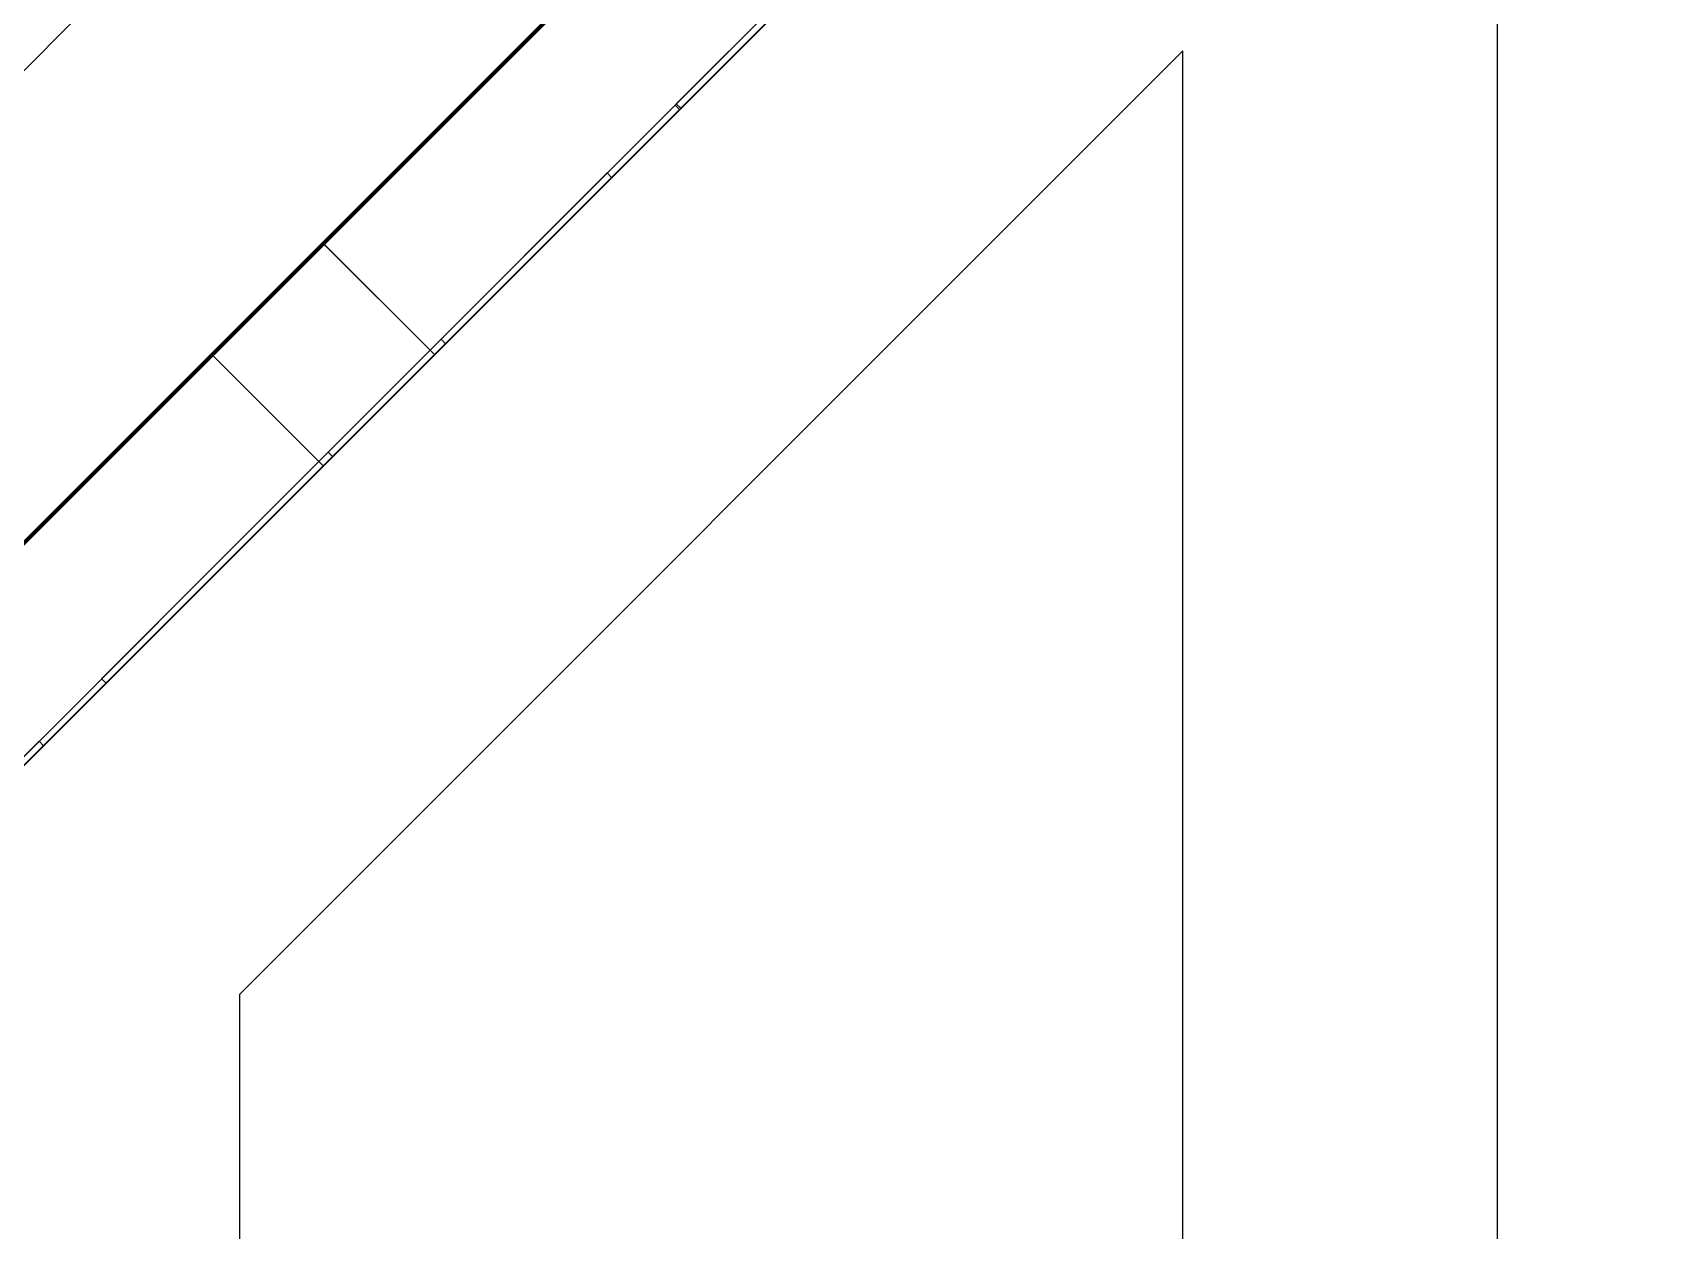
# Model space of a CAD drawing. Header units: millimetres. Extents: x -920231 to -841213, y -17301 to 22361.
# Drawn here: x -878880 to -878363, y -5268 to -4887 of the extents above; entities that cross this region are included whole.
import ezdxf
from ezdxf.xclip import XClip

# ---------------------------------------------------------------- set-up
doc = ezdxf.new("R2010")
doc.units = ezdxf.units.MM
doc.header["$XCLIPFRAME"] = 0
doc.layers.add('000 - WIPEOUT', color=250, linetype='Continuous')
doc.layers.add('A11_ALU.SOLID SHEET', color=2, linetype='Continuous')
for name, color, linetype, lineweight in [('A-GLAZ-CURT', 2, 'Continuous', 9), ('A-WALL', 5, 'Continuous', 35), ('A-WALL-FNSH', 2, 'Continuous', 35), ('A-WALL-PATT', 1, 'Continuous', 35)]:
    doc.layers.add(name, color=color, linetype=linetype, lineweight=lineweight)
pattern_1 = [(45, (0, 0), (-212.13203, 212.13203), []), (135, (0, 0), (-212.13203, -212.13203), [])]

# ---------------------------------------------------------------- blocks, each defined once
blk = doc.blocks.new('PPLS-PP19_Custom Tile Pattern - Custom Tile Pattern-V99-4230-01 ENLARGED MULTI-PURPOSE LEVEL - REFLECTED CEILING PLAN - SHEET 1')
at = {"layer": 'A-GLAZ-CURT'}
for p, q in [((34.85, 0), (139.22, 0)), ((139.22, 0), (139.22, -2)), ((170.29, 0), (245.04, 0)), ((170.29, -2), (170.29, 0)), ((197.58, 0), (211.72, 0)), ((211.72, 0), (197.58, 0)), ((230.06, 0), (300, 0)), ((245.04, 0), (245.04, -2)), ((-300, -2), (300, -2)), ((139.22, -2), (34.85, -2)), ((139.77, 0), (139.77, -2)), ((245.04, -2), (170.29, -2)), ((295.8, 0), (300, 0)), ((295.8, -2), (295.8, 0)), ((300, -2), (295.8, -2)), ((300, 0), (300, -2)), ((300, -2), (300, -50)), ((300, -50), (-300, -50))]:
    blk.add_line(p, q, dxfattribs=at)
for points, knots in [([(-15.06, 0), (-12.71, 0), (7.67, 0), (42.82, 0), (88.72, 0), (120.63, 0), (138.28, 0), (138.53, 0)], [-460.521466, -460.521466, -460.521466, -460.521466, -429.606584, -390.253598, -346.313304, -291.370682, -290.5735, -290.5735, -290.5735, -290.5735]), ([(165.59, 0), (160.61, 0), (146.55, 0), (109.77, 0), (76.86, 0), (57.82, 0), (46.51, 0), (41.83, 0), (38.22, 0), (37.25, 0)], [-528.615255, -528.615255, -528.615255, -528.615255, -458.593899, -401.860199, -357.622665, -341.267687, -334.000314, -326.15566, -321.97841, -321.97841, -321.97841, -321.97841]), ([(102.49, 0), (110.83, 0), (123.1, 0), (129.71, 0), (131.81, 0)], [-232.128699, -232.128699, -232.128699, -232.128699, -194.761443, -167.000777, -167.000777, -167.000777, -167.000777]), ([(112.96, 0), (110.69, 0), (106.92, 0), (102.6, 0), (102.55, 0)], [-8062.814755, -8062.814755, -8062.814755, -8062.814755, -7723.759874, -7719.716255, -7719.716255, -7719.716255, -7719.716255]), ([(102.68, 0), (109.73, 0), (116.76, 0), (128.82, 0), (129.02, 0), (129.02, 0)], [-62.853169, -62.853169, -62.853169, -62.853169, -39.050993, -35.895543, -35.445596, -35.445596, -35.445596, -35.445596]), ([(129.02, 0), (129, 0), (124.41, 0), (122.35, 0), (114.96, 0), (108.04, 0), (103.09, 0)], [-35.354907, -35.354907, -35.354907, -35.354907, -31.430235, -22.807238, -15.488593, 0, 0, 0, 0]), ([(103.99, 0), (105.34, 0), (110.87, 0), (120.79, 0), (139.94, 0), (163.31, 0), (185.23, 0), (193.62, 0), (194.69, 0), (194.79, 0)], [-2120.972547, -2120.972547, -2120.972547, -2120.972547, -2052.234781, -1843.028543, -1530.39897, -1095.004608, -529.74427, -295.064701, -265.121568, -265.121568, -265.121568, -265.121568]), ([(113.66, 0), (112.64, 0), (111.06, 0), (105.66, 0), (105.23, 0), (105.23, 0)], [-9177.88488, -9177.88488, -9177.88488, -9177.88488, -9012.77275, -8966.157302, -8929.495943, -8929.495943, -8929.495943, -8929.495943]), ([(105.26, 0), (105.52, 0), (109.64, 0), (111.59, 0), (112.42, 0)], [-8920.561005, -8920.561005, -8920.561005, -8920.561005, -8814.835624, -8663.23713, -8663.23713, -8663.23713, -8663.23713]), ([(157.9, 0), (156.77, 0), (151.67, 0), (143.29, 0), (134.04, 0), (126.24, 0), (119.33, 0), (116.6, 0), (115.28, 0)], [-10292.955006, -10292.955006, -10292.955006, -10292.955006, -10098.273015, -9847.788484, -9677.714971, -9567.007022, -9453.21225, -9263.659506, -9263.659506, -9263.659506, -9263.659506]), ([(192.39, 0), (192.31, 0), (189.39, 0), (183.13, 0), (171, 0), (161.95, 0), (161.28, 0), (158.35, 0), (157.85, 0), (157.77, 0)], [-11579.574382, -11579.574382, -11579.574382, -11579.574382, -11565.880756, -11105.624034, -10839.086983, -10768.332124, -10666.779182, -10580.760289, -10550.278881, -10550.278881, -10550.278881, -10550.278881]), ([(300, 0), (286.53, 0), (254.22, 0), (207.11, 0), (177.41, 0), (159.34, 0), (158.33, 0), (158.3, 0)], [-285.253232, -285.253232, -285.253232, -285.253232, -244.693688, -187.987675, -143.776725, -129.632772, -123.352749, -123.352749, -123.352749, -123.352749]), ([(160.63, 0), (162.13, 0), (166.04, 0), (174.15, 0), (185.98, 0), (208.44, 0), (218.87, 0), (228.68, 0)], [-107.933655, -107.933655, -107.933655, -107.933655, -87.660824, -65.295536, -41.623857, -24.459831, -1.077069, -1.077069, -1.077069, -1.077069]), ([(215.22, 0), (214.62, 0), (210.55, 0), (203.98, 0), (187.54, 0), (175.3, 0), (169.49, 0)], [-203.825446, -203.825446, -203.825446, -203.825446, -198.527383, -184.406837, -162.427601, -142.916156, -142.916156, -142.916156, -142.916156]), ([(170.29, 0), (170.39, 0), (171.48, 0), (172.17, 0), (172.45, 0)], [-59.471458, -59.471458, -59.471458, -59.471458, -56.742688, -29.735729, -29.735729, -29.735729, -29.735729]), ([(172.07, 0), (177.66, 0), (187.87, 0), (201.08, 0), (207.47, 0), (213.96, 0), (215.11, 0)], [-255.364076, -255.364076, -255.364076, -255.364076, -237.955587, -223.92608, -215.862851, -208.75215, -208.75215, -208.75215, -208.75215]), ([(219.84, 0), (220.8, 0), (223.39, 0), (226.78, 0), (228.25, 0)], [-10674.31991, -10674.31991, -10674.31991, -10674.31991, -10511.382485, -10396.139109, -10396.139109, -10396.139109, -10396.139109]), ([(228.78, 0), (228.12, 0), (224.74, 0), (221.93, 0), (220.47, 0)], [-11212.250853, -11212.250853, -11212.250853, -11212.250853, -11162.864862, -10952.500711, -10952.500711, -10952.500711, -10952.500711]), ([(300, 0), (288.22, 0), (263.3, 0), (238.77, 0), (229.53, 0)], [-12528.858583, -12528.858583, -12528.858583, -12528.858583, -11905.454923, -11230.681512, -11230.681512, -11230.681512, -11230.681512]), ([(284.78, 0), (284.83, 0), (285.23, 0), (287.47, 0), (293.59, 0), (297.76, 0), (300, 0)], [-4096.535135, -4096.535135, -4096.535135, -4096.535135, -4053.389046, -3959.664717, -3862.421465, -3746.95702, -3746.95702, -3746.95702, -3746.95702]), ([(295.8, 0), (294.18, 0), (290.94, 0), (286.68, 0), (285.79, 0)], [-4679.165325, -4679.165325, -4679.165325, -4679.165325, -4358.271401, -4213.061173, -4213.061173, -4213.061173, -4213.061173])]:
    blk.add_open_spline(points, degree=3, knots=knots, dxfattribs=at)
for points in [[(136.44, 0), (125.38, 0), (114.01, 0), (102.47, 0)], [(228.8, 0), (234.61, 0), (241.34, 0), (245.04, 0)]]:
    blk.add_open_spline(points, degree=3, dxfattribs=at)
blk = doc.blocks.new('PPLS-PP19_Custom Tile Pattern - Custom Tile Pattern-V100-4230-01 ENLARGED MULTI-PURPOSE LEVEL - REFLECTED CEILING PLAN - SHEET 1')
at = {"layer": 'A-GLAZ-CURT'}
for p, q in [((-300, 0), (-202.31, 0)), ((-300, -2), (-300, 0)), ((-291.48, 0), (-277.34, 0)), ((-277.34, 0), (-291.48, 0)), ((-220.73, 0), (-206.59, 0)), ((-206.59, 0), (-220.73, 0)), ((-174.21, 0), (-140.66, 0)), ((-174.21, -2), (-174.21, 0)), ((-300, -2), (300, -2)), ((-300, -50), (-300, -2)), ((-202.31, -2), (-300, -2)), ((-202.31, 0), (-202.31, -2)), ((-140.66, -2), (-174.21, -2)), ((300, -50), (-300, -50))]:
    blk.add_line(p, q, dxfattribs=at)
at = {"layer": 'A-GLAZ-CURT', "flags": 128}
for points in [[(-300, 0), (-291.7, 0), (-283.58, 0), (-275.62, 0), (-267.8, 0), (-260.12, 0), (-252.56, 0), (-245.12, 0), (-237.77, 0), (-230.5, 0), (-223.32, 0), (-216.2, 0), (-209.18, 0), (-202.31, 0)], [(-262.63, 0), (-269.09, 0), (-276.68, 0), (-284.36, 0), (-292.14, 0), (-300, 0)], [(-174.21, 0), (-178.96, 0), (-183.97, 0), (-189.27, 0), (-194.85, 0), (-200.68, 0), (-206.74, 0), (-213.02, 0), (-219.49, 0), (-226.14, 0), (-232.95, 0), (-239.91, 0), (-247.01, 0), (-254.25, 0), (-261.61, 0)]]:
    blk.add_lwpolyline(points, dxfattribs=at)
at = {"layer": 'A-GLAZ-CURT'}
for points, knots in [([(-300, 0), (-284.65, 0), (-236.57, 0), (-184.21, 0), (-151.15, 0), (-140.66, 0)], [-5323.127839, -5323.127839, -5323.127839, -5323.127839, -4502.809032, -2700.551212, -1671.606487, -1671.606487, -1671.606487, -1671.606487]), ([(-263.15, 0), (-269.78, 0), (-281.77, 0), (-294.48, 0), (-300, 0)], [-14113.41275, -14113.41275, -14113.41275, -14113.41275, -13729.592194, -13439.944408, -13439.944408, -13439.944408, -13439.944408]), ([(-168.1, 0), (-182.41, 0), (-211.86, 0), (-245.24, 0), (-262.63, 0)], [-16230.02754, -16230.02754, -16230.02754, -16230.02754, -15131.813646, -14123.506755, -14123.506755, -14123.506755, -14123.506755]), ([(-168.08, 0), (-169.41, 0), (-175.94, 0), (-185.59, 0), (-209.77, 0), (-232.01, 0), (-254.12, 0), (-259.77, 0), (-261.69, 0)], [-2098.125889, -2098.125889, -2098.125889, -2098.125889, -2029.680487, -1755.085331, -1400.429864, -858.079193, -543.655514, -265.643949, -265.643949, -265.643949, -265.643949]), ([(-255.81, 0), (-252.63, 0), (-241.03, 0), (-225.99, 0), (-213.1, 0), (-200.2, 0), (-186.35, 0), (-175.57, 0), (-168.62, 0)], [-5645.734042, -5645.734042, -5645.734042, -5645.734042, -5413.335975, -5017.494783, -4832.723979, -4666.091899, -4349.945572, -4032.667173, -4032.667173, -4032.667173, -4032.667173]), ([(-168.84, 0), (-171.97, 0), (-181.3, 0), (-199.46, 0), (-216.65, 0), (-231.26, 0), (-233.46, 0), (-234, 0)], [-1934.917225, -1934.917225, -1934.917225, -1934.917225, -1763.376603, -1422.553702, -978.033455, -846.069444, -682.911962, -682.911962, -682.911962, -682.911962]), ([(-232.31, 0), (-231.42, 0), (-229.52, 0), (-225.3, 0), (-223.63, 0)], [-341.455981, -341.455981, -341.455981, -341.455981, -119.536984, 0, 0, 0, 0]), ([(-223.63, 0), (-219.39, 0), (-206.17, 0), (-188.58, 0), (-174.87, 0), (-169.38, 0), (-169.12, 0)], [-5463.295695, -5463.295695, -5463.295695, -5463.295695, -5161.076232, -4739.070012, -4465.409639, -4451.57427, -4451.57427, -4451.57427, -4451.57427])]:
    blk.add_open_spline(points, degree=3, knots=knots, dxfattribs=at)
blk = doc.blocks.new('*U1484')
at = {"color": 3}
blk.add_wipeout([(-875, 4150), (875, 4150), (875, 3850), (-875, 3850)], dxfattribs=at).dxf.layer = '000 - WIPEOUT'
at = {"layer": 'A11_ALU.SOLID SHEET', "color": 0, "linetype": 'ByBlock'}
blk.add_lwpolyline([(-875, 3850), (875, 3850), (875, 4150), (-875, 4150)], close=True, dxfattribs=at)
blk = doc.blocks.new('*U1512')
at = {"layer": 'A11_ALU.SOLID SHEET', "linetype": 'ByBlock'}
blk.add_lwpolyline([(-133832, -8471.76), (-134132, -8771.76), (-134132, -10144.5), (-133832, -10144.5)], close=True, dxfattribs=at)
at = {"layer": 'A11_ALU.SOLID SHEET', "linetype": 'ByBlock', "rotation": 90}
blk.add_blockref('*U1484', (-129582, -9269.5), dxfattribs=at)

msp = doc.modelspace()

# ---------------------------------------------------------------- block references
ref = msp.add_blockref('*U1512', (-744682.37, 3579.02))
XClip(ref).set_block_clipping_path([(-170955.001718735, -20880.0077451951), (-101425.4223389953, 14393.0014498747)])

# ---------------------------------------------------------------- next in the draw order: hatches: boundary and pattern name
at = {"layer": 'A-WALL-PATT', "lineweight": 9}
h = msp.add_hatch(dxfattribs=at)
h.set_pattern_fill('FP_2', color=256, style=0, pattern_type=2)
h.set_pattern_definition([(45, (0, 0), (-84.852814, 84.852814), [])])
h.paths.add_polyline_path([(-881289.54, -7455.78), (-870754.74, 3079.02), (-871037.59, 3079.02), (-881572.39, -7455.78)])
h = msp.add_hatch(dxfattribs=at)
h.set_pattern_fill('FP_3', color=256, style=0, pattern_type=2)
h.set_pattern_definition(pattern_1)
h.paths.add_polyline_path([(-881268.83, -7505.78), (-870734.03, 3029.02), (-870804.74, 3029.02), (-881339.54, -7505.78)])
h = msp.add_hatch(dxfattribs=at)
h.set_pattern_fill('FP_3', color=256, style=0, pattern_type=2)
h.set_pattern_definition(pattern_1)
h.paths.add_polyline_path([(-881289.54, -7455.78), (-881218.83, -7455.78), (-870734.03, 3029.02), (-870804.74, 3029.02), (-880711.94, -6878.17)])

# ---------------------------------------------------------------- next in the draw order: linework, layer by layer
at = {"layer": 'A-WALL', "color": 7, "lineweight": 70}
for p, q in [((-870804.74, 3029.02), (-881289.54, -7455.78)), ((-881289.54, -7455.78), (-870804.74, 3029.02)), ((-881289.54, -7455.78), (-870804.74, 3029.02))]:
    msp.add_line(p, q, dxfattribs=at)
at = {"layer": 'A-WALL-FNSH', "color": 250}
for q in [(-881268.83, -7505.78), (-881218.83, -7455.78)]:
    msp.add_line((-870734.03, 3029.02), q, dxfattribs=at)

# ---------------------------------------------------------------- next in the draw order: block references
at = {"layer": 'A-GLAZ-CURT', "rotation": 224.9999999999958}
for name, p in [('PPLS-PP19_Custom Tile Pattern - Custom Tile Pattern-V99-4230-01 ENLARGED MULTI-PURPOSE LEVEL - REFLECTED CEILING PLAN - SHEET 1', (-878575.6, -4812.54)), ('PPLS-PP19_Custom Tile Pattern - Custom Tile Pattern-V100-4230-01 ENLARGED MULTI-PURPOSE LEVEL - REFLECTED CEILING PLAN - SHEET 1', (-878999.86, -5236.81))]:
    msp.add_blockref(name, p, dxfattribs=at)

doc.saveas('drawing.dxf')
